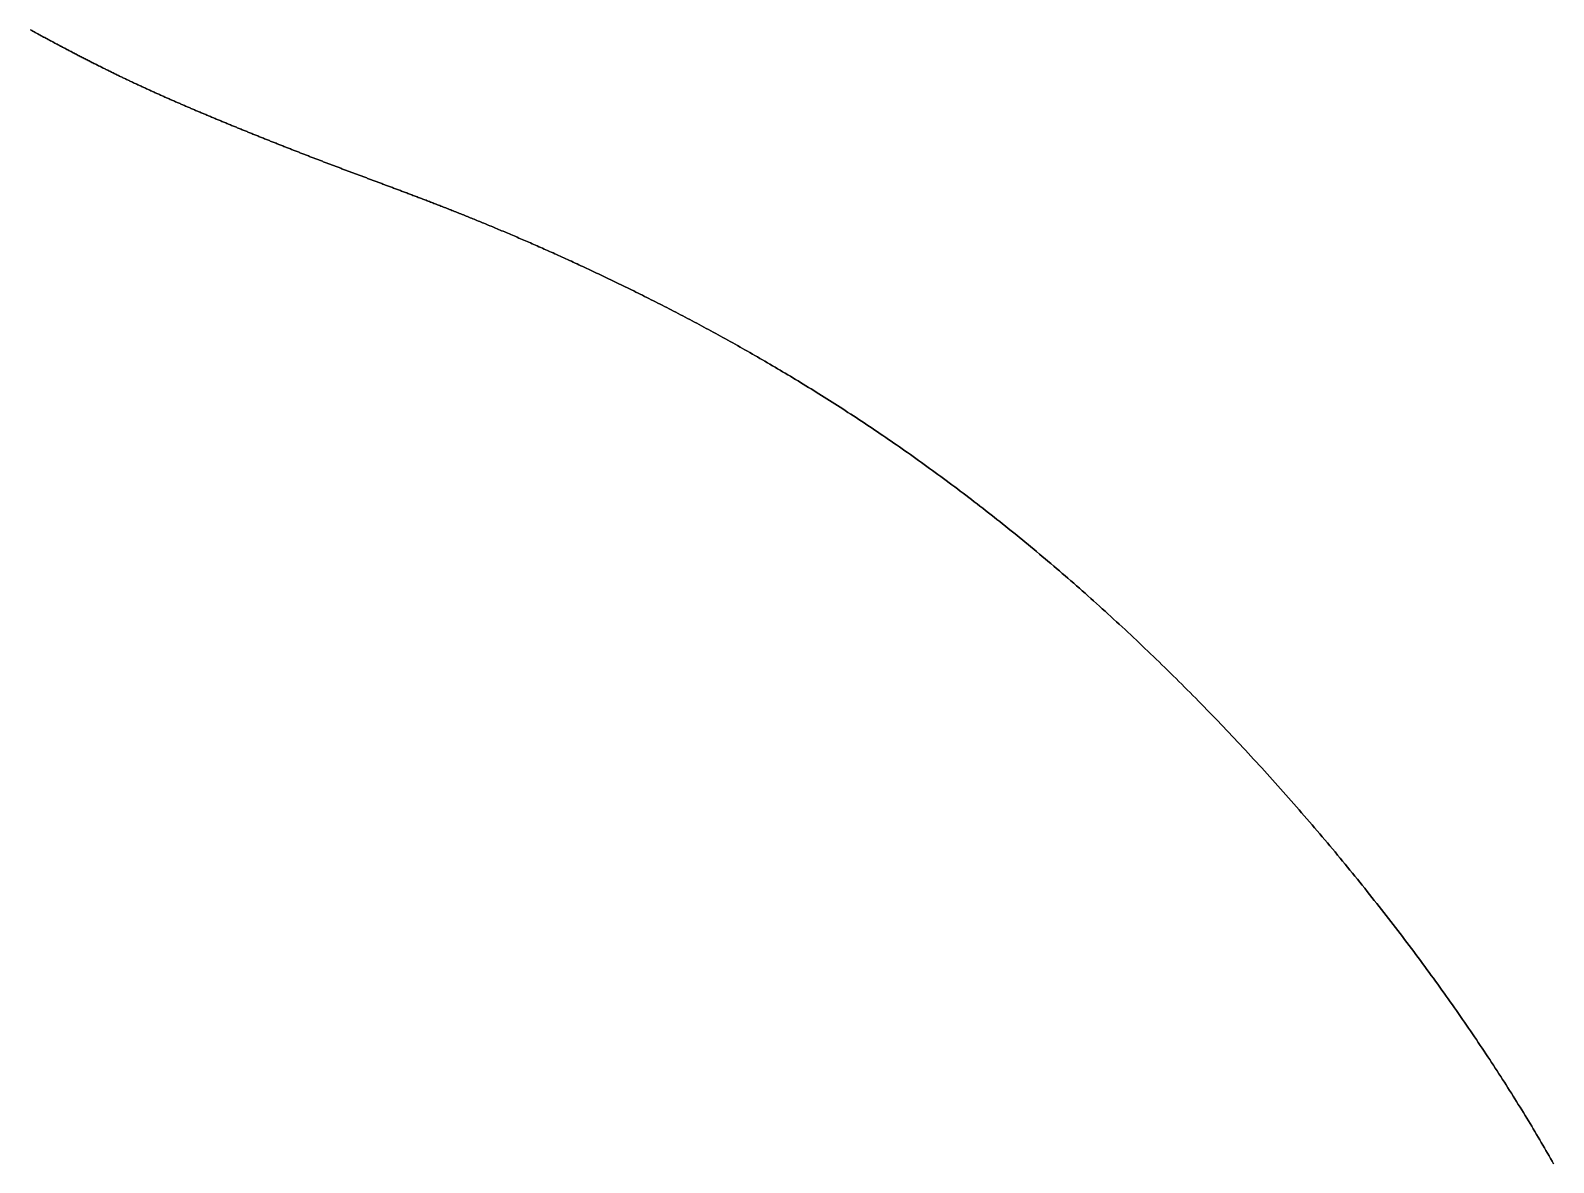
# Model space of a CAD drawing. Header units: inches. Extents: x 130170 to 284068, y 377793 to 804530.
# Drawn here: x 260418.6 to 260489.4, y 748238.5 to 748291.1 of the extents above; entities that cross this region are included whole.
import ezdxf

# ---------------------------------------------------------------- set-up
doc = ezdxf.new("R2010")
doc.units = ezdxf.units.IN
doc.header["$MEASUREMENT"] = 0
doc.layers.add('muni_il', color=7, linetype='Continuous')

msp = doc.modelspace()

# ---------------------------------------------------------------- linework, layer by layer
at = {"layer": 'muni_il'}
for points in [[(260489.357, 748238.466), (260489.287, 748238.589), (260489.217, 748238.712), (260489.146, 748238.835), (260489.075, 748238.959), (260489.004, 748239.082), (260488.932, 748239.206), (260488.859, 748239.33), (260488.787, 748239.455), (260488.713, 748239.579), (260488.64, 748239.704), (260488.566, 748239.829), (260488.491, 748239.955), (260488.416, 748240.08), (260488.341, 748240.206), (260488.265, 748240.332), (260488.188, 748240.459), (260488.112, 748240.585), (260488.034, 748240.712), (260487.957, 748240.839), (260487.879, 748240.966), (260487.8, 748241.094), (260487.721, 748241.222), (260487.641, 748241.35), (260487.561, 748241.478), (260487.481, 748241.607), (260487.4, 748241.736), (260487.319, 748241.865), (260487.237, 748241.994), (260487.154, 748242.123), (260487.072, 748242.253), (260486.988, 748242.383), (260486.905, 748242.513), (260486.821, 748242.644), (260486.736, 748242.775), (260486.651, 748242.906), (260486.565, 748243.037), (260486.479, 748243.168), (260486.393, 748243.3), (260486.306, 748243.432), (260486.218, 748243.564), (260486.13, 748243.696), (260486.042, 748243.829), (260485.953, 748243.962), (260485.864, 748244.095), (260485.774, 748244.228), (260485.683, 748244.362), (260485.593, 748244.496), (260485.501, 748244.63), (260485.41, 748244.764), (260485.317, 748244.898), (260485.225, 748245.033), (260485.132, 748245.167), (260485.038, 748245.302), (260484.944, 748245.438), (260484.849, 748245.573), (260484.754, 748245.709), (260484.659, 748245.844), (260484.563, 748245.98), (260484.467, 748246.117), (260484.37, 748246.253), (260484.272, 748246.389), (260484.175, 748246.526), (260484.076, 748246.663), (260483.978, 748246.8), (260483.879, 748246.937), (260483.779, 748247.075), (260483.679, 748247.212), (260483.578, 748247.35), (260483.477, 748247.488), (260483.376, 748247.626), (260483.274, 748247.764), (260483.172, 748247.903), (260483.069, 748248.041), (260482.966, 748248.18), (260482.862, 748248.318), (260482.758, 748248.457), (260482.653, 748248.596), (260482.548, 748248.735), (260482.443, 748248.875), (260482.337, 748249.014), (260482.231, 748249.153), (260482.124, 748249.293), (260482.017, 748249.433), (260481.91, 748249.572), (260481.802, 748249.712), (260481.693, 748249.852), (260481.584, 748249.992), (260481.475, 748250.132), (260481.366, 748250.272), (260481.256, 748250.412), (260481.145, 748250.553), (260481.034, 748250.693), (260480.923, 748250.833), (260480.811, 748250.974), (260480.699, 748251.114), (260480.587, 748251.255), (260480.474, 748251.395), (260480.361, 748251.536), (260480.247, 748251.676), (260480.134, 748251.817), (260480.019, 748251.957), (260479.905, 748252.098), (260479.789, 748252.239), (260479.674, 748252.379), (260479.558, 748252.52), (260479.442, 748252.66), (260479.326, 748252.801), (260479.209, 748252.941), (260479.092, 748253.082), (260478.974, 748253.222), (260478.856, 748253.362), (260478.738, 748253.503), (260478.619, 748253.643), (260478.5, 748253.783), (260478.381, 748253.923), (260478.262, 748254.064), (260478.142, 748254.204), (260478.022, 748254.343), (260477.901, 748254.483), (260477.78, 748254.623), (260477.659, 748254.763), (260477.538, 748254.902), (260477.416, 748255.042), (260477.294, 748255.181), (260477.172, 748255.32), (260477.049, 748255.459), (260476.926, 748255.598), (260476.803, 748255.737), (260476.68, 748255.876), (260476.556, 748256.014), (260476.432, 748256.153), (260476.308, 748256.291), (260476.184, 748256.429), (260476.059, 748256.567), (260475.934, 748256.705), (260475.809, 748256.842), (260475.683, 748256.979), (260475.558, 748257.117), (260475.432, 748257.254), (260475.305, 748257.39), (260475.179, 748257.527), (260475.053, 748257.663), (260474.926, 748257.8), (260474.799, 748257.936), (260474.672, 748258.071), (260474.544, 748258.207), (260474.416, 748258.342), (260474.289, 748258.477), (260474.161, 748258.612), (260474.032, 748258.746), (260473.904, 748258.881), (260473.776, 748259.015), (260473.647, 748259.149), (260473.518, 748259.282), (260473.389, 748259.415), (260473.26, 748259.548), (260473.13, 748259.681), (260473.001, 748259.813), (260472.871, 748259.945), (260472.741, 748260.077), (260472.611, 748260.209), (260472.481, 748260.34), (260472.351, 748260.471), (260472.22, 748260.602), (260472.09, 748260.732), (260471.959, 748260.862), (260471.828, 748260.992), (260471.697, 748261.121), (260471.567, 748261.25), (260471.435, 748261.379), (260471.304, 748261.507), (260471.173, 748261.635), (260471.042, 748261.763), (260470.91, 748261.89), (260470.779, 748262.017), (260470.647, 748262.144), (260470.515, 748262.27), (260470.383, 748262.396), (260470.252, 748262.521), (260470.12, 748262.647), (260469.988, 748262.771), (260469.856, 748262.896), (260469.723, 748263.02), (260469.591, 748263.144), (260469.459, 748263.267), (260469.327, 748263.39), (260469.194, 748263.512), (260469.062, 748263.635), (260468.93, 748263.756), (260468.797, 748263.878), (260468.665, 748263.999), (260468.532, 748264.119), (260468.4, 748264.239), (260468.267, 748264.359), (260468.135, 748264.478), (260468.002, 748264.597), (260467.87, 748264.716), (260467.737, 748264.834), (260467.604, 748264.952), (260467.472, 748265.069), (260467.339, 748265.186), (260467.207, 748265.302), (260467.074, 748265.418), (260466.942, 748265.534), (260466.809, 748265.649), (260466.676, 748265.764), (260466.544, 748265.878), (260466.411, 748265.992), (260466.279, 748266.106), (260466.147, 748266.219), (260466.014, 748266.331), (260465.882, 748266.443), (260465.75, 748266.555), (260465.617, 748266.666), (260465.485, 748266.777), (260465.353, 748266.888), (260465.221, 748266.998), (260465.089, 748267.107), (260464.957, 748267.216), (260464.825, 748267.325), (260464.693, 748267.433), (260464.561, 748267.541), (260464.429, 748267.648), (260464.297, 748267.755), (260464.166, 748267.861), (260464.034, 748267.967), (260463.902, 748268.073), (260463.771, 748268.178), (260463.64, 748268.283), (260463.508, 748268.387), (260463.377, 748268.49), (260463.246, 748268.594), (260463.115, 748268.696), (260462.984, 748268.799), (260462.853, 748268.901), (260462.722, 748269.002), (260462.592, 748269.103), (260462.461, 748269.204), (260462.331, 748269.304), (260462.2, 748269.404), (260462.07, 748269.503), (260461.94, 748269.602), (260461.81, 748269.7), (260461.68, 748269.798), (260461.55, 748269.895), (260461.42, 748269.992), (260461.291, 748270.089), (260461.161, 748270.185), (260461.032, 748270.281), (260460.903, 748270.376), (260460.774, 748270.471), (260460.645, 748270.565), (260460.516, 748270.659), (260460.387, 748270.752), (260460.259, 748270.845), (260460.13, 748270.938), (260460.002, 748271.03), (260459.874, 748271.122), (260459.746, 748271.213), (260459.618, 748271.304), (260459.49, 748271.394), (260459.362, 748271.484), (260459.235, 748271.574), (260459.107, 748271.663), (260458.98, 748271.751), (260458.853, 748271.84), (260458.726, 748271.927), (260458.6, 748272.015), (260458.473, 748272.102), (260458.347, 748272.188), (260458.22, 748272.274), (260458.094, 748272.36), (260457.969, 748272.445), (260457.843, 748272.53), (260457.717, 748272.614), (260457.592, 748272.698), (260457.467, 748272.782), (260457.342, 748272.865), (260457.217, 748272.948), (260457.092, 748273.03), (260456.968, 748273.112), (260456.843, 748273.193), (260456.719, 748273.274), (260456.595, 748273.355), (260456.471, 748273.435), (260456.348, 748273.515), (260456.224, 748273.594), (260456.101, 748273.674), (260455.978, 748273.752), (260455.855, 748273.83), (260455.733, 748273.908), (260455.61, 748273.986), (260455.488, 748274.062), (260455.366, 748274.139), (260455.244, 748274.215), (260455.122, 748274.291), (260455.001, 748274.367), (260454.88, 748274.442), (260454.759, 748274.516), (260454.638, 748274.591), (260454.518, 748274.664), (260454.397, 748274.738), (260454.277, 748274.811), (260454.157, 748274.884), (260454.038, 748274.956), (260453.918, 748275.028), (260453.799, 748275.099), (260453.68, 748275.171), (260453.561, 748275.241), (260453.443, 748275.312), (260453.325, 748275.382), (260453.207, 748275.452), (260453.089, 748275.521), (260452.972, 748275.59), (260452.854, 748275.658), (260452.737, 748275.726), (260452.62, 748275.794), (260452.504, 748275.862), (260452.388, 748275.929), (260452.272, 748275.996), (260452.156, 748276.062), (260452.04, 748276.128), (260451.925, 748276.194), (260451.81, 748276.259), (260451.696, 748276.324), (260451.581, 748276.388), (260451.467, 748276.452), (260451.353, 748276.516), (260451.24, 748276.58), (260451.126, 748276.643), (260451.013, 748276.706), (260450.9, 748276.768), (260450.788, 748276.83), (260450.676, 748276.892), (260450.564, 748276.953), (260450.452, 748277.014), (260450.341, 748277.075), (260450.23, 748277.135), (260450.119, 748277.195), (260450.009, 748277.255), (260449.899, 748277.314), (260449.789, 748277.373), (260449.679, 748277.432), (260449.57, 748277.49), (260449.461, 748277.548), (260449.353, 748277.606), (260449.245, 748277.663), (260449.137, 748277.72), (260449.029, 748277.777), (260448.922, 748277.833), (260448.815, 748277.889), (260448.708, 748277.945), (260448.602, 748278), (260448.496, 748278.055), (260448.39, 748278.11), (260448.285, 748278.164), (260448.18, 748278.218), (260448.076, 748278.272), (260447.971, 748278.325), (260447.867, 748278.378), (260447.764, 748278.431), (260447.661, 748278.484), (260447.558, 748278.536), (260447.455, 748278.587), (260447.353, 748278.639), (260447.251, 748278.69), (260447.15, 748278.741), (260447.049, 748278.791), (260446.948, 748278.841), (260446.848, 748278.891), (260446.747, 748278.941), (260446.648, 748278.99), (260446.549, 748279.039), (260446.45, 748279.088), (260446.351, 748279.136), (260446.253, 748279.184), (260446.155, 748279.232), (260446.058, 748279.279), (260445.961, 748279.327), (260445.864, 748279.373), (260445.768, 748279.42), (260445.672, 748279.466), (260445.577, 748279.512), (260445.481, 748279.558), (260445.387, 748279.603), (260445.293, 748279.648), (260445.199, 748279.693), (260445.105, 748279.737), (260445.012, 748279.781), (260444.919, 748279.825), (260444.827, 748279.869), (260444.735, 748279.912), (260444.643, 748279.955), (260444.552, 748279.998), (260444.461, 748280.04), (260444.371, 748280.082), (260444.281, 748280.124), (260444.191, 748280.166), (260444.102, 748280.207), (260444.014, 748280.248), (260443.925, 748280.289), (260443.837, 748280.329), (260443.75, 748280.369), (260443.663, 748280.409), (260443.576, 748280.449), (260443.49, 748280.488), (260443.404, 748280.527), (260443.318, 748280.566), (260443.233, 748280.604), (260443.149, 748280.643), (260443.064, 748280.681), (260442.98, 748280.718), (260442.897, 748280.756), (260442.814, 748280.793), (260442.731, 748280.83), (260442.649, 748280.866), (260442.567, 748280.903), (260442.486, 748280.939), (260442.405, 748280.975), (260442.325, 748281.01), (260442.244, 748281.046), (260442.165, 748281.081), (260442.085, 748281.116), (260442.006, 748281.15), (260441.928, 748281.185), (260441.85, 748281.219), (260441.772, 748281.252), (260441.695, 748281.286), (260441.618, 748281.319), (260441.541, 748281.353), (260441.465, 748281.385), (260441.39, 748281.418), (260441.314, 748281.45), (260441.24, 748281.483), (260441.165, 748281.514), (260441.091, 748281.546), (260441.017, 748281.578), (260440.944, 748281.609), (260440.871, 748281.64), (260440.799, 748281.67), (260440.727, 748281.701), (260440.655, 748281.731), (260440.584, 748281.761), (260440.513, 748281.791), (260440.442, 748281.821), (260440.372, 748281.85), (260440.303, 748281.879), (260440.233, 748281.908), (260440.164, 748281.937), (260440.096, 748281.966), (260440.027, 748281.994), (260439.96, 748282.022), (260439.892, 748282.05), (260439.825, 748282.078), (260439.759, 748282.105), (260439.692, 748282.133), (260439.626, 748282.16), (260439.561, 748282.187), (260439.495, 748282.213), (260439.431, 748282.24), (260439.366, 748282.266), (260439.302, 748282.292), (260439.238, 748282.318), (260439.175, 748282.344), (260439.112, 748282.369), (260439.049, 748282.395), (260438.987, 748282.42), (260438.924, 748282.445), (260438.863, 748282.47), (260438.801, 748282.495), (260438.74, 748282.519), (260438.68, 748282.543), (260438.619, 748282.567), (260438.559, 748282.591), (260438.499, 748282.615), (260438.44, 748282.639), (260438.381, 748282.662), (260438.322, 748282.685), (260438.264, 748282.709), (260438.206, 748282.732), (260438.148, 748282.755), (260438.091, 748282.777), (260438.033, 748282.8), (260437.976, 748282.822), (260437.92, 748282.844), (260437.864, 748282.866), (260437.807, 748282.888), (260437.752, 748282.91), (260437.696, 748282.932), (260437.641, 748282.953), (260437.586, 748282.974), (260437.532, 748282.996), (260437.477, 748283.017), (260437.423, 748283.038), (260437.369, 748283.059), (260437.316, 748283.079), (260437.263, 748283.1), (260437.21, 748283.12), (260437.157, 748283.141), (260437.104, 748283.161), (260437.052, 748283.181), (260437, 748283.201), (260436.948, 748283.221), (260436.897, 748283.241), (260436.845, 748283.26), (260436.794, 748283.28), (260436.743, 748283.299), (260436.693, 748283.318), (260436.642, 748283.338), (260436.592, 748283.357), (260436.542, 748283.376), (260436.493, 748283.395), (260436.443, 748283.413), (260436.394, 748283.432), (260436.345, 748283.451), (260436.296, 748283.469), (260436.247, 748283.488), (260436.198, 748283.506), (260436.15, 748283.524), (260436.102, 748283.543), (260436.054, 748283.561), (260436.006, 748283.579), (260435.958, 748283.597), (260435.911, 748283.615), (260435.863, 748283.632), (260435.816, 748283.65), (260435.769, 748283.668), (260435.722, 748283.685), (260435.676, 748283.703), (260435.629, 748283.72), (260435.583, 748283.738), (260435.537, 748283.755), (260435.49, 748283.772), (260435.445, 748283.789), (260435.399, 748283.806), (260435.353, 748283.824), (260435.307, 748283.841), (260435.262, 748283.857), (260435.217, 748283.875), (260435.172, 748283.891), (260435.126, 748283.908), (260435.082, 748283.925), (260435.037, 748283.942), (260434.992, 748283.958), (260434.947, 748283.975), (260434.903, 748283.992), (260434.858, 748284.008), (260434.814, 748284.025), (260434.77, 748284.041), (260434.726, 748284.058), (260434.682, 748284.074), (260434.638, 748284.091), (260434.594, 748284.107), (260434.55, 748284.123), (260434.506, 748284.14), (260434.462, 748284.156), (260434.419, 748284.172), (260434.375, 748284.188), (260434.332, 748284.205), (260434.288, 748284.221), (260434.245, 748284.237), (260434.202, 748284.253), (260434.158, 748284.269), (260434.115, 748284.285), (260434.072, 748284.301), (260434.029, 748284.317), (260433.986, 748284.333), (260433.943, 748284.35), (260433.9, 748284.366), (260433.857, 748284.382), (260433.814, 748284.398), (260433.771, 748284.414), (260433.728, 748284.43), (260433.686, 748284.446), (260433.643, 748284.462), (260433.6, 748284.478), (260433.557, 748284.494), (260433.515, 748284.51), (260433.472, 748284.526), (260433.429, 748284.542), (260433.386, 748284.558), (260433.344, 748284.574), (260433.301, 748284.59), (260433.258, 748284.606), (260433.216, 748284.622), (260433.173, 748284.638), (260433.13, 748284.654), (260433.088, 748284.67), (260433.045, 748284.686), (260433.003, 748284.703), (260432.96, 748284.719), (260432.917, 748284.735), (260432.875, 748284.751), (260432.832, 748284.767), (260432.789, 748284.783), (260432.746, 748284.799), (260432.704, 748284.816), (260432.661, 748284.832), (260432.618, 748284.848), (260432.575, 748284.864), (260432.533, 748284.88), (260432.49, 748284.897), (260432.447, 748284.913), (260432.404, 748284.929), (260432.361, 748284.946), (260432.318, 748284.962), (260432.275, 748284.978), (260432.232, 748284.995), (260432.189, 748285.011), (260432.146, 748285.028), (260432.103, 748285.044), (260432.06, 748285.061), (260432.017, 748285.077), (260431.974, 748285.093), (260431.931, 748285.11), (260431.888, 748285.127), (260431.844, 748285.143), (260431.801, 748285.16), (260431.758, 748285.177), (260431.714, 748285.193), (260431.671, 748285.21), (260431.628, 748285.227), (260431.584, 748285.243), (260431.541, 748285.26), (260431.497, 748285.277), (260431.453, 748285.294), (260431.41, 748285.311), (260431.366, 748285.328), (260431.322, 748285.345), (260431.279, 748285.362), (260431.235, 748285.379), (260431.191, 748285.396), (260431.147, 748285.413), (260431.103, 748285.43), (260431.06, 748285.447), (260431.015, 748285.464), (260430.972, 748285.481), (260430.927, 748285.498), (260430.883, 748285.516), (260430.839, 748285.533), (260430.795, 748285.55), (260430.751, 748285.567), (260430.707, 748285.585), (260430.662, 748285.602), (260430.618, 748285.619), (260430.574, 748285.637), (260430.529, 748285.654), (260430.485, 748285.672), (260430.441, 748285.689), (260430.396, 748285.707), (260430.351, 748285.724), (260430.307, 748285.742), (260430.262, 748285.759), (260430.218, 748285.777), (260430.173, 748285.795), (260430.128, 748285.812), (260430.084, 748285.83), (260430.039, 748285.848), (260429.994, 748285.865), (260429.949, 748285.883), (260429.905, 748285.901), (260429.86, 748285.919), (260429.815, 748285.937), (260429.77, 748285.955), (260429.725, 748285.972), (260429.68, 748285.99), (260429.635, 748286.008), (260429.59, 748286.026), (260429.545, 748286.044), (260429.5, 748286.062), (260429.455, 748286.08), (260429.41, 748286.098), (260429.365, 748286.116), (260429.32, 748286.134), (260429.275, 748286.152), (260429.23, 748286.17), (260429.185, 748286.188), (260429.14, 748286.206), (260429.095, 748286.225), (260429.05, 748286.243), (260429.005, 748286.261), (260428.96, 748286.279), (260428.915, 748286.297), (260428.87, 748286.316), (260428.825, 748286.334), (260428.779, 748286.352), (260428.734, 748286.37), (260428.689, 748286.389), (260428.644, 748286.407), (260428.599, 748286.425), (260428.554, 748286.443), (260428.509, 748286.462), (260428.464, 748286.48), (260428.419, 748286.498), (260428.374, 748286.517), (260428.329, 748286.535), (260428.284, 748286.553), (260428.239, 748286.572), (260428.194, 748286.59), (260428.149, 748286.608), (260428.105, 748286.627), (260428.06, 748286.645), (260428.015, 748286.663), (260427.97, 748286.682), (260427.925, 748286.7), (260427.881, 748286.719), (260427.836, 748286.737), (260427.791, 748286.755), (260427.747, 748286.774), (260427.702, 748286.792), (260427.657, 748286.811), (260427.613, 748286.829), (260427.568, 748286.847), (260427.524, 748286.866), (260427.479, 748286.884), (260427.435, 748286.902), (260427.391, 748286.921), (260427.347, 748286.939), (260427.302, 748286.958), (260427.258, 748286.976), (260427.214, 748286.994), (260427.17, 748287.013), (260427.126, 748287.031), (260427.082, 748287.05), (260427.038, 748287.068), (260426.994, 748287.086), (260426.95, 748287.105), (260426.906, 748287.123), (260426.863, 748287.141), (260426.819, 748287.16), (260426.775, 748287.178), (260426.732, 748287.196), (260426.688, 748287.215), (260426.645, 748287.233), (260426.601, 748287.251), (260426.558, 748287.27), (260426.515, 748287.288), (260426.472, 748287.306), (260426.428, 748287.324), (260426.385, 748287.343), (260426.342, 748287.361), (260426.299, 748287.379), (260426.256, 748287.398), (260426.213, 748287.416), (260426.171, 748287.434), (260426.128, 748287.452), (260426.085, 748287.471), (260426.043, 748287.489), (260426, 748287.507), (260425.958, 748287.525), (260425.915, 748287.543), (260425.873, 748287.562), (260425.83, 748287.58), (260425.788, 748287.598), (260425.746, 748287.616), (260425.704, 748287.634), (260425.662, 748287.653), (260425.62, 748287.671), (260425.578, 748287.689), (260425.536, 748287.707), (260425.494, 748287.725), (260425.452, 748287.743), (260425.411, 748287.762), (260425.369, 748287.78), (260425.328, 748287.798), (260425.286, 748287.816), (260425.245, 748287.834), (260425.203, 748287.852), (260425.162, 748287.871), (260425.12, 748287.889), (260425.079, 748287.907), (260425.038, 748287.925), (260424.997, 748287.943), (260424.956, 748287.962), (260424.915, 748287.98), (260424.874, 748287.998), (260424.833, 748288.016), (260424.792, 748288.034), (260424.751, 748288.053), (260424.71, 748288.071), (260424.669, 748288.089), (260424.628, 748288.107), (260424.588, 748288.125), (260424.547, 748288.144), (260424.506, 748288.162), (260424.466, 748288.18), (260424.425, 748288.198), (260424.384, 748288.217), (260424.344, 748288.235), (260424.304, 748288.253), (260424.263, 748288.272), (260424.223, 748288.29), (260424.182, 748288.309), (260424.142, 748288.327), (260424.101, 748288.345), (260424.061, 748288.364), (260424.021, 748288.382), (260423.98, 748288.401), (260423.94, 748288.419), (260423.9, 748288.438), (260423.859, 748288.456), (260423.819, 748288.475), (260423.779, 748288.494), (260423.738, 748288.512), (260423.698, 748288.531), (260423.658, 748288.55), (260423.617, 748288.568), (260423.577, 748288.587), (260423.537, 748288.606), (260423.496, 748288.625), (260423.456, 748288.644), (260423.415, 748288.663), (260423.375, 748288.682), (260423.335, 748288.701), (260423.294, 748288.72), (260423.253, 748288.739), (260423.213, 748288.758), (260423.172, 748288.778), (260423.132, 748288.797), (260423.091, 748288.816), (260423.05, 748288.836), (260423.01, 748288.855), (260422.969, 748288.875), (260422.928, 748288.894), (260422.887, 748288.914), (260422.846, 748288.934), (260422.805, 748288.953), (260422.764, 748288.973), (260422.723, 748288.993), (260422.682, 748289.013), (260422.64, 748289.033), (260422.599, 748289.053), (260422.558, 748289.073), (260422.516, 748289.093), (260422.475, 748289.114), (260422.433, 748289.134), (260422.391, 748289.155), (260422.349, 748289.175), (260422.307, 748289.196), (260422.265, 748289.217), (260422.223, 748289.237), (260422.181, 748289.258), (260422.139, 748289.279), (260422.096, 748289.3), (260422.054, 748289.321), (260422.011, 748289.343), (260421.968, 748289.364), (260421.925, 748289.385), (260421.882, 748289.407), (260421.839, 748289.428), (260421.796, 748289.45), (260421.752, 748289.472), (260421.709, 748289.494), (260421.665, 748289.516), (260421.621, 748289.538), (260421.577, 748289.56), (260421.533, 748289.583), (260421.489, 748289.605), (260421.444, 748289.628), (260421.4, 748289.65), (260421.355, 748289.673), (260421.31, 748289.696), (260421.265, 748289.719), (260421.22, 748289.742), (260421.174, 748289.765), (260421.129, 748289.789), (260421.083, 748289.812), (260421.037, 748289.836), (260420.991, 748289.86), (260420.945, 748289.884), (260420.898, 748289.908), (260420.851, 748289.932), (260420.804, 748289.956), (260420.757, 748289.981), (260420.71, 748290.005), (260420.663, 748290.03), (260420.615, 748290.055), (260420.567, 748290.08), (260420.519, 748290.105), (260420.471, 748290.13), (260420.422, 748290.156), (260420.374, 748290.181), (260420.325, 748290.207), (260420.275, 748290.233), (260420.226, 748290.259), (260420.177, 748290.285), (260420.127, 748290.311), (260420.077, 748290.338), (260420.026, 748290.364), (260419.976, 748290.391), (260419.925, 748290.418), (260419.874, 748290.445), (260419.823, 748290.473), (260419.771, 748290.5), (260419.72, 748290.527), (260419.668, 748290.555), (260419.616, 748290.583), (260419.563, 748290.611), (260419.511, 748290.639), (260419.458, 748290.668), (260419.404, 748290.696), (260419.351, 748290.725), (260419.297, 748290.754), (260419.243, 748290.783), (260419.189, 748290.812), (260419.135, 748290.842), (260419.08, 748290.871), (260419.025, 748290.901), (260418.97, 748290.931), (260418.914, 748290.961), (260418.859, 748290.991), (260418.803, 748291.021), (260418.746, 748291.052), (260418.69, 748291.083), (260418.633, 748291.114)], [(260418.633, 748291.114), (260418.69, 748291.083), (260418.746, 748291.052), (260418.803, 748291.021), (260418.859, 748290.991), (260418.914, 748290.961), (260418.97, 748290.931), (260419.025, 748290.901), (260419.08, 748290.871), (260419.135, 748290.842), (260419.189, 748290.812), (260419.243, 748290.783), (260419.297, 748290.754), (260419.351, 748290.725), (260419.404, 748290.696), (260419.458, 748290.668), (260419.511, 748290.639), (260419.563, 748290.611), (260419.616, 748290.583), (260419.668, 748290.555), (260419.72, 748290.527), (260419.771, 748290.5), (260419.823, 748290.473), (260419.874, 748290.445), (260419.925, 748290.418), (260419.976, 748290.391), (260420.026, 748290.364), (260420.077, 748290.338), (260420.127, 748290.311), (260420.177, 748290.285), (260420.226, 748290.259), (260420.275, 748290.233), (260420.325, 748290.207), (260420.374, 748290.181), (260420.422, 748290.156), (260420.471, 748290.13), (260420.519, 748290.105), (260420.567, 748290.08), (260420.615, 748290.055), (260420.663, 748290.03), (260420.71, 748290.005), (260420.757, 748289.981), (260420.804, 748289.956), (260420.851, 748289.932), (260420.898, 748289.908), (260420.945, 748289.884), (260420.991, 748289.86), (260421.037, 748289.836), (260421.083, 748289.812), (260421.129, 748289.789), (260421.174, 748289.765), (260421.22, 748289.742), (260421.265, 748289.719), (260421.31, 748289.696), (260421.355, 748289.673), (260421.4, 748289.65), (260421.444, 748289.628), (260421.489, 748289.605), (260421.533, 748289.583), (260421.577, 748289.56), (260421.621, 748289.538), (260421.665, 748289.516), (260421.709, 748289.494), (260421.752, 748289.472), (260421.796, 748289.45), (260421.839, 748289.428), (260421.882, 748289.407), (260421.925, 748289.385), (260421.968, 748289.364), (260422.011, 748289.343), (260422.054, 748289.321), (260422.096, 748289.3), (260422.139, 748289.279), (260422.181, 748289.258), (260422.223, 748289.237), (260422.265, 748289.217), (260422.307, 748289.196), (260422.349, 748289.175), (260422.391, 748289.155), (260422.433, 748289.134), (260422.475, 748289.114), (260422.516, 748289.093), (260422.558, 748289.073), (260422.599, 748289.053), (260422.64, 748289.033), (260422.682, 748289.013), (260422.723, 748288.993), (260422.764, 748288.973), (260422.805, 748288.953), (260422.846, 748288.934), (260422.887, 748288.914), (260422.928, 748288.894), (260422.969, 748288.875), (260423.01, 748288.855), (260423.05, 748288.836), (260423.091, 748288.816), (260423.132, 748288.797), (260423.172, 748288.778), (260423.213, 748288.758), (260423.253, 748288.739), (260423.294, 748288.72), (260423.335, 748288.701), (260423.375, 748288.682), (260423.415, 748288.663), (260423.456, 748288.644), (260423.496, 748288.625), (260423.537, 748288.606), (260423.577, 748288.587), (260423.617, 748288.568), (260423.658, 748288.55), (260423.698, 748288.531), (260423.738, 748288.512), (260423.779, 748288.494), (260423.819, 748288.475), (260423.859, 748288.456), (260423.9, 748288.438), (260423.94, 748288.419), (260423.98, 748288.401), (260424.021, 748288.382), (260424.061, 748288.364), (260424.101, 748288.345), (260424.142, 748288.327), (260424.182, 748288.309), (260424.223, 748288.29), (260424.263, 748288.272), (260424.304, 748288.253), (260424.344, 748288.235), (260424.384, 748288.217), (260424.425, 748288.198), (260424.466, 748288.18), (260424.506, 748288.162), (260424.547, 748288.144), (260424.588, 748288.125), (260424.628, 748288.107), (260424.669, 748288.089), (260424.71, 748288.071), (260424.751, 748288.053), (260424.792, 748288.034), (260424.833, 748288.016), (260424.874, 748287.998), (260424.915, 748287.98), (260424.956, 748287.962), (260424.997, 748287.943), (260425.038, 748287.925), (260425.079, 748287.907), (260425.12, 748287.889), (260425.162, 748287.871), (260425.203, 748287.852), (260425.245, 748287.834), (260425.286, 748287.816), (260425.328, 748287.798), (260425.369, 748287.78), (260425.411, 748287.762), (260425.452, 748287.743), (260425.494, 748287.725), (260425.536, 748287.707), (260425.578, 748287.689), (260425.62, 748287.671), (260425.662, 748287.653), (260425.704, 748287.634), (260425.746, 748287.616), (260425.788, 748287.598), (260425.83, 748287.58), (260425.873, 748287.562), (260425.915, 748287.543), (260425.958, 748287.525), (260426, 748287.507), (260426.043, 748287.489), (260426.085, 748287.471), (260426.128, 748287.452), (260426.171, 748287.434), (260426.213, 748287.416), (260426.256, 748287.398), (260426.299, 748287.379), (260426.342, 748287.361), (260426.385, 748287.343), (260426.428, 748287.324), (260426.472, 748287.306), (260426.515, 748287.288), (260426.558, 748287.27), (260426.601, 748287.251), (260426.645, 748287.233), (260426.688, 748287.215), (260426.732, 748287.196), (260426.775, 748287.178), (260426.819, 748287.16), (260426.863, 748287.141), (260426.906, 748287.123), (260426.95, 748287.105), (260426.994, 748287.086), (260427.038, 748287.068), (260427.082, 748287.05), (260427.126, 748287.031), (260427.17, 748287.013), (260427.214, 748286.994), (260427.258, 748286.976), (260427.302, 748286.958), (260427.347, 748286.939), (260427.391, 748286.921), (260427.435, 748286.902), (260427.479, 748286.884), (260427.524, 748286.866), (260427.568, 748286.847), (260427.613, 748286.829), (260427.657, 748286.811), (260427.702, 748286.792), (260427.747, 748286.774), (260427.791, 748286.755), (260427.836, 748286.737), (260427.881, 748286.719), (260427.925, 748286.7), (260427.97, 748286.682), (260428.015, 748286.663), (260428.06, 748286.645), (260428.105, 748286.627), (260428.149, 748286.608), (260428.194, 748286.59), (260428.239, 748286.572), (260428.284, 748286.553), (260428.329, 748286.535), (260428.374, 748286.517), (260428.419, 748286.498), (260428.464, 748286.48), (260428.509, 748286.462), (260428.554, 748286.443), (260428.599, 748286.425), (260428.644, 748286.407), (260428.689, 748286.389), (260428.734, 748286.37), (260428.779, 748286.352), (260428.825, 748286.334), (260428.87, 748286.316), (260428.915, 748286.297), (260428.96, 748286.279), (260429.005, 748286.261), (260429.05, 748286.243), (260429.095, 748286.225), (260429.14, 748286.206), (260429.185, 748286.188), (260429.23, 748286.17), (260429.275, 748286.152), (260429.32, 748286.134), (260429.365, 748286.116), (260429.41, 748286.098), (260429.455, 748286.08), (260429.5, 748286.062), (260429.545, 748286.044), (260429.59, 748286.026), (260429.635, 748286.008), (260429.68, 748285.99), (260429.725, 748285.972), (260429.77, 748285.955), (260429.815, 748285.937), (260429.86, 748285.919), (260429.905, 748285.901), (260429.949, 748285.883), (260429.994, 748285.865), (260430.039, 748285.848), (260430.084, 748285.83), (260430.128, 748285.812), (260430.173, 748285.795), (260430.218, 748285.777), (260430.262, 748285.759), (260430.307, 748285.742), (260430.351, 748285.724), (260430.396, 748285.707), (260430.441, 748285.689), (260430.485, 748285.672), (260430.529, 748285.654), (260430.574, 748285.637), (260430.618, 748285.619), (260430.662, 748285.602), (260430.707, 748285.585), (260430.751, 748285.567), (260430.795, 748285.55), (260430.839, 748285.533), (260430.883, 748285.516), (260430.927, 748285.498), (260430.972, 748285.481), (260431.015, 748285.464), (260431.06, 748285.447), (260431.103, 748285.43), (260431.147, 748285.413), (260431.191, 748285.396), (260431.235, 748285.379), (260431.279, 748285.362), (260431.322, 748285.345), (260431.366, 748285.328), (260431.41, 748285.311), (260431.453, 748285.294), (260431.497, 748285.277), (260431.541, 748285.26), (260431.584, 748285.243), (260431.628, 748285.227), (260431.671, 748285.21), (260431.714, 748285.193), (260431.758, 748285.177), (260431.801, 748285.16), (260431.844, 748285.143), (260431.888, 748285.127), (260431.931, 748285.11), (260431.974, 748285.093), (260432.017, 748285.077), (260432.06, 748285.061), (260432.103, 748285.044), (260432.146, 748285.028), (260432.189, 748285.011), (260432.232, 748284.995), (260432.275, 748284.978), (260432.318, 748284.962), (260432.361, 748284.946), (260432.404, 748284.929), (260432.447, 748284.913), (260432.49, 748284.897), (260432.533, 748284.88), (260432.575, 748284.864), (260432.618, 748284.848), (260432.661, 748284.832), (260432.704, 748284.816), (260432.746, 748284.799), (260432.789, 748284.783), (260432.832, 748284.767), (260432.875, 748284.751), (260432.917, 748284.735), (260432.96, 748284.719), (260433.003, 748284.703), (260433.045, 748284.686), (260433.088, 748284.67), (260433.13, 748284.654), (260433.173, 748284.638), (260433.216, 748284.622), (260433.258, 748284.606), (260433.301, 748284.59), (260433.344, 748284.574), (260433.386, 748284.558), (260433.429, 748284.542), (260433.472, 748284.526), (260433.515, 748284.51), (260433.557, 748284.494), (260433.6, 748284.478), (260433.643, 748284.462), (260433.686, 748284.446), (260433.728, 748284.43), (260433.771, 748284.414), (260433.814, 748284.398), (260433.857, 748284.382), (260433.9, 748284.366), (260433.943, 748284.35), (260433.986, 748284.333), (260434.029, 748284.317), (260434.072, 748284.301), (260434.115, 748284.285), (260434.158, 748284.269), (260434.202, 748284.253), (260434.245, 748284.237), (260434.288, 748284.221), (260434.332, 748284.205), (260434.375, 748284.188), (260434.419, 748284.172), (260434.462, 748284.156), (260434.506, 748284.14), (260434.55, 748284.123), (260434.594, 748284.107), (260434.638, 748284.091), (260434.682, 748284.074), (260434.726, 748284.058), (260434.77, 748284.041), (260434.814, 748284.025), (260434.858, 748284.008), (260434.903, 748283.992), (260434.947, 748283.975), (260434.992, 748283.958), (260435.037, 748283.942), (260435.082, 748283.925), (260435.126, 748283.908), (260435.172, 748283.891), (260435.217, 748283.875), (260435.262, 748283.857), (260435.307, 748283.841), (260435.353, 748283.824), (260435.399, 748283.806), (260435.445, 748283.789), (260435.49, 748283.772), (260435.537, 748283.755), (260435.583, 748283.738), (260435.629, 748283.72), (260435.676, 748283.703), (260435.722, 748283.685), (260435.769, 748283.668), (260435.816, 748283.65), (260435.863, 748283.632), (260435.911, 748283.615), (260435.958, 748283.597), (260436.006, 748283.579), (260436.054, 748283.561), (260436.102, 748283.543), (260436.15, 748283.524), (260436.198, 748283.506), (260436.247, 748283.488), (260436.296, 748283.469), (260436.345, 748283.451), (260436.394, 748283.432), (260436.443, 748283.413), (260436.493, 748283.395), (260436.542, 748283.376), (260436.592, 748283.357), (260436.642, 748283.338), (260436.693, 748283.318), (260436.743, 748283.299), (260436.794, 748283.28), (260436.845, 748283.26), (260436.897, 748283.241), (260436.948, 748283.221), (260437, 748283.201), (260437.052, 748283.181), (260437.104, 748283.161), (260437.157, 748283.141), (260437.21, 748283.12), (260437.263, 748283.1), (260437.316, 748283.079), (260437.369, 748283.059), (260437.423, 748283.038), (260437.477, 748283.017), (260437.532, 748282.996), (260437.586, 748282.974), (260437.641, 748282.953), (260437.696, 748282.932), (260437.752, 748282.91), (260437.807, 748282.888), (260437.864, 748282.866), (260437.92, 748282.844), (260437.976, 748282.822), (260438.033, 748282.8), (260438.091, 748282.777), (260438.148, 748282.755), (260438.206, 748282.732), (260438.264, 748282.709), (260438.322, 748282.685), (260438.381, 748282.662), (260438.44, 748282.639), (260438.499, 748282.615), (260438.559, 748282.591), (260438.619, 748282.567), (260438.68, 748282.543), (260438.74, 748282.519), (260438.801, 748282.495), (260438.863, 748282.47), (260438.924, 748282.445), (260438.987, 748282.42), (260439.049, 748282.395), (260439.112, 748282.369), (260439.175, 748282.344), (260439.238, 748282.318), (260439.302, 748282.292), (260439.366, 748282.266), (260439.431, 748282.24), (260439.495, 748282.213), (260439.561, 748282.187), (260439.626, 748282.16), (260439.692, 748282.133), (260439.759, 748282.105), (260439.825, 748282.078), (260439.892, 748282.05), (260439.96, 748282.022), (260440.027, 748281.994), (260440.096, 748281.966), (260440.164, 748281.937), (260440.233, 748281.908), (260440.303, 748281.879), (260440.372, 748281.85), (260440.442, 748281.821), (260440.513, 748281.791), (260440.584, 748281.761), (260440.655, 748281.731), (260440.727, 748281.701), (260440.799, 748281.67), (260440.871, 748281.64), (260440.944, 748281.609), (260441.017, 748281.578), (260441.091, 748281.546), (260441.165, 748281.514), (260441.24, 748281.483), (260441.314, 748281.45), (260441.39, 748281.418), (260441.465, 748281.385), (260441.541, 748281.353), (260441.618, 748281.319), (260441.695, 748281.286), (260441.772, 748281.252), (260441.85, 748281.219), (260441.928, 748281.185), (260442.006, 748281.15), (260442.085, 748281.116), (260442.165, 748281.081), (260442.244, 748281.046), (260442.325, 748281.01), (260442.405, 748280.975), (260442.486, 748280.939), (260442.567, 748280.903), (260442.649, 748280.866), (260442.731, 748280.83), (260442.814, 748280.793), (260442.897, 748280.756), (260442.98, 748280.718), (260443.064, 748280.681), (260443.149, 748280.643), (260443.233, 748280.604), (260443.318, 748280.566), (260443.404, 748280.527), (260443.49, 748280.488), (260443.576, 748280.449), (260443.663, 748280.409), (260443.75, 748280.369), (260443.837, 748280.329), (260443.925, 748280.289), (260444.014, 748280.248), (260444.102, 748280.207), (260444.191, 748280.166), (260444.281, 748280.124), (260444.371, 748280.082), (260444.461, 748280.04), (260444.552, 748279.998), (260444.643, 748279.955), (260444.735, 748279.912), (260444.827, 748279.869), (260444.919, 748279.825), (260445.012, 748279.781), (260445.105, 748279.737), (260445.199, 748279.693), (260445.293, 748279.648), (260445.387, 748279.603), (260445.481, 748279.558), (260445.577, 748279.512), (260445.672, 748279.466), (260445.768, 748279.42), (260445.864, 748279.373), (260445.961, 748279.327), (260446.058, 748279.279), (260446.155, 748279.232), (260446.253, 748279.184), (260446.351, 748279.136), (260446.45, 748279.088), (260446.549, 748279.039), (260446.648, 748278.99), (260446.747, 748278.941), (260446.848, 748278.891), (260446.948, 748278.841), (260447.049, 748278.791), (260447.15, 748278.741), (260447.251, 748278.69), (260447.353, 748278.639), (260447.455, 748278.587), (260447.558, 748278.536), (260447.661, 748278.484), (260447.764, 748278.431), (260447.867, 748278.378), (260447.971, 748278.325), (260448.076, 748278.272), (260448.18, 748278.218), (260448.285, 748278.164), (260448.39, 748278.11), (260448.496, 748278.055), (260448.602, 748278), (260448.708, 748277.945), (260448.815, 748277.889), (260448.922, 748277.833), (260449.029, 748277.777), (260449.137, 748277.72), (260449.245, 748277.663), (260449.353, 748277.606), (260449.461, 748277.548), (260449.57, 748277.49), (260449.679, 748277.432), (260449.789, 748277.373), (260449.899, 748277.314), (260450.009, 748277.255), (260450.119, 748277.195), (260450.23, 748277.135), (260450.341, 748277.075), (260450.452, 748277.014), (260450.564, 748276.953), (260450.676, 748276.892), (260450.788, 748276.83), (260450.9, 748276.768), (260451.013, 748276.706), (260451.126, 748276.643), (260451.24, 748276.58), (260451.353, 748276.516), (260451.467, 748276.452), (260451.581, 748276.388), (260451.696, 748276.324), (260451.81, 748276.259), (260451.925, 748276.194), (260452.04, 748276.128), (260452.156, 748276.062), (260452.272, 748275.996), (260452.388, 748275.929), (260452.504, 748275.862), (260452.62, 748275.794), (260452.737, 748275.726), (260452.854, 748275.658), (260452.972, 748275.59), (260453.089, 748275.521), (260453.207, 748275.452), (260453.325, 748275.382), (260453.443, 748275.312), (260453.561, 748275.241), (260453.68, 748275.171), (260453.799, 748275.099), (260453.918, 748275.028), (260454.038, 748274.956), (260454.157, 748274.884), (260454.277, 748274.811), (260454.397, 748274.738), (260454.518, 748274.664), (260454.638, 748274.591), (260454.759, 748274.516), (260454.88, 748274.442), (260455.001, 748274.367), (260455.122, 748274.291), (260455.244, 748274.215), (260455.366, 748274.139), (260455.488, 748274.062), (260455.61, 748273.986), (260455.733, 748273.908), (260455.855, 748273.83), (260455.978, 748273.752), (260456.101, 748273.674), (260456.224, 748273.594), (260456.348, 748273.515), (260456.471, 748273.435), (260456.595, 748273.355), (260456.719, 748273.274), (260456.843, 748273.193), (260456.968, 748273.112), (260457.092, 748273.03), (260457.217, 748272.948), (260457.342, 748272.865), (260457.467, 748272.782), (260457.592, 748272.698), (260457.717, 748272.614), (260457.843, 748272.53), (260457.969, 748272.445), (260458.094, 748272.36), (260458.22, 748272.274), (260458.347, 748272.188), (260458.473, 748272.102), (260458.6, 748272.015), (260458.726, 748271.927), (260458.853, 748271.84), (260458.98, 748271.751), (260459.107, 748271.663), (260459.235, 748271.574), (260459.362, 748271.484), (260459.49, 748271.394), (260459.618, 748271.304), (260459.746, 748271.213), (260459.874, 748271.122), (260460.002, 748271.03), (260460.13, 748270.938), (260460.259, 748270.845), (260460.387, 748270.752), (260460.516, 748270.659), (260460.645, 748270.565), (260460.774, 748270.471), (260460.903, 748270.376), (260461.032, 748270.281), (260461.161, 748270.185), (260461.291, 748270.089), (260461.42, 748269.992), (260461.55, 748269.895), (260461.68, 748269.798), (260461.81, 748269.7), (260461.94, 748269.602), (260462.07, 748269.503), (260462.2, 748269.404), (260462.331, 748269.304), (260462.461, 748269.204), (260462.592, 748269.103), (260462.722, 748269.002), (260462.853, 748268.901), (260462.984, 748268.799), (260463.115, 748268.696), (260463.246, 748268.594), (260463.377, 748268.49), (260463.508, 748268.387), (260463.64, 748268.283), (260463.771, 748268.178), (260463.902, 748268.073), (260464.034, 748267.967), (260464.166, 748267.861), (260464.297, 748267.755), (260464.429, 748267.648), (260464.561, 748267.541), (260464.693, 748267.433), (260464.825, 748267.325), (260464.957, 748267.216), (260465.089, 748267.107), (260465.221, 748266.998), (260465.353, 748266.888), (260465.485, 748266.777), (260465.617, 748266.666), (260465.75, 748266.555), (260465.882, 748266.443), (260466.014, 748266.331), (260466.147, 748266.219), (260466.279, 748266.106), (260466.411, 748265.992), (260466.544, 748265.878), (260466.676, 748265.764), (260466.809, 748265.649), (260466.942, 748265.534), (260467.074, 748265.418), (260467.207, 748265.302), (260467.339, 748265.186), (260467.472, 748265.069), (260467.604, 748264.952), (260467.737, 748264.834), (260467.87, 748264.716), (260468.002, 748264.597), (260468.135, 748264.478), (260468.267, 748264.359), (260468.4, 748264.239), (260468.532, 748264.119), (260468.665, 748263.999), (260468.797, 748263.878), (260468.93, 748263.756), (260469.062, 748263.635), (260469.194, 748263.512), (260469.327, 748263.39), (260469.459, 748263.267), (260469.591, 748263.144), (260469.723, 748263.02), (260469.856, 748262.896), (260469.988, 748262.771), (260470.12, 748262.647), (260470.252, 748262.521), (260470.383, 748262.396), (260470.515, 748262.27), (260470.647, 748262.144), (260470.779, 748262.017), (260470.91, 748261.89), (260471.042, 748261.763), (260471.173, 748261.635), (260471.304, 748261.507), (260471.435, 748261.379), (260471.567, 748261.25), (260471.697, 748261.121), (260471.828, 748260.992), (260471.959, 748260.862), (260472.09, 748260.732), (260472.22, 748260.602), (260472.351, 748260.471), (260472.481, 748260.34), (260472.611, 748260.209), (260472.741, 748260.077), (260472.871, 748259.945), (260473.001, 748259.813), (260473.13, 748259.681), (260473.26, 748259.548), (260473.389, 748259.415), (260473.518, 748259.282), (260473.647, 748259.149), (260473.776, 748259.015), (260473.904, 748258.881), (260474.032, 748258.746), (260474.161, 748258.612), (260474.289, 748258.477), (260474.416, 748258.342), (260474.544, 748258.207), (260474.672, 748258.071), (260474.799, 748257.936), (260474.926, 748257.8), (260475.053, 748257.663), (260475.179, 748257.527), (260475.305, 748257.39), (260475.432, 748257.254), (260475.558, 748257.117), (260475.683, 748256.979), (260475.809, 748256.842), (260475.934, 748256.705), (260476.059, 748256.567), (260476.184, 748256.429), (260476.308, 748256.291), (260476.432, 748256.153), (260476.556, 748256.014), (260476.68, 748255.876), (260476.803, 748255.737), (260476.926, 748255.598), (260477.049, 748255.459), (260477.172, 748255.32), (260477.294, 748255.181), (260477.416, 748255.042), (260477.538, 748254.902), (260477.659, 748254.763), (260477.78, 748254.623), (260477.901, 748254.483), (260478.022, 748254.343), (260478.142, 748254.204), (260478.262, 748254.064), (260478.381, 748253.923), (260478.5, 748253.783), (260478.619, 748253.643), (260478.738, 748253.503), (260478.856, 748253.362), (260478.974, 748253.222), (260479.092, 748253.082), (260479.209, 748252.941), (260479.326, 748252.801), (260479.442, 748252.66), (260479.558, 748252.52), (260479.674, 748252.379), (260479.789, 748252.239), (260479.905, 748252.098), (260480.019, 748251.957), (260480.134, 748251.817), (260480.247, 748251.676), (260480.361, 748251.536), (260480.474, 748251.395), (260480.587, 748251.255), (260480.699, 748251.114), (260480.811, 748250.974), (260480.923, 748250.833), (260481.034, 748250.693), (260481.145, 748250.553), (260481.256, 748250.412), (260481.366, 748250.272), (260481.475, 748250.132), (260481.584, 748249.992), (260481.693, 748249.852), (260481.802, 748249.712), (260481.91, 748249.572), (260482.017, 748249.433), (260482.124, 748249.293), (260482.231, 748249.153), (260482.337, 748249.014), (260482.443, 748248.875), (260482.548, 748248.735), (260482.653, 748248.596), (260482.758, 748248.457), (260482.862, 748248.318), (260482.966, 748248.18), (260483.069, 748248.041), (260483.172, 748247.903), (260483.274, 748247.764), (260483.376, 748247.626), (260483.477, 748247.488), (260483.578, 748247.35), (260483.679, 748247.212), (260483.779, 748247.075), (260483.879, 748246.937), (260483.978, 748246.8), (260484.076, 748246.663), (260484.175, 748246.526), (260484.272, 748246.389), (260484.37, 748246.253), (260484.467, 748246.117), (260484.563, 748245.98), (260484.659, 748245.844), (260484.754, 748245.709), (260484.849, 748245.573), (260484.944, 748245.438), (260485.038, 748245.302), (260485.132, 748245.167), (260485.225, 748245.033), (260485.317, 748244.898), (260485.41, 748244.764), (260485.501, 748244.63), (260485.593, 748244.496), (260485.683, 748244.362), (260485.774, 748244.228), (260485.864, 748244.095), (260485.953, 748243.962), (260486.042, 748243.829), (260486.13, 748243.696), (260486.218, 748243.564), (260486.306, 748243.432), (260486.393, 748243.3), (260486.479, 748243.168), (260486.565, 748243.037), (260486.651, 748242.906), (260486.736, 748242.775), (260486.821, 748242.644), (260486.905, 748242.513), (260486.988, 748242.383), (260487.072, 748242.253), (260487.154, 748242.123), (260487.237, 748241.994), (260487.319, 748241.865), (260487.4, 748241.736), (260487.481, 748241.607), (260487.561, 748241.478), (260487.641, 748241.35), (260487.721, 748241.222), (260487.8, 748241.094), (260487.879, 748240.966), (260487.957, 748240.839), (260488.034, 748240.712), (260488.112, 748240.585), (260488.188, 748240.459), (260488.265, 748240.332), (260488.341, 748240.206), (260488.416, 748240.08), (260488.491, 748239.955), (260488.566, 748239.829), (260488.64, 748239.704), (260488.713, 748239.579), (260488.787, 748239.455), (260488.859, 748239.33), (260488.932, 748239.206), (260489.004, 748239.082), (260489.075, 748238.959), (260489.146, 748238.835), (260489.217, 748238.712), (260489.287, 748238.589), (260489.357, 748238.466)]]:
    msp.add_lwpolyline(points, dxfattribs=at)

doc.saveas('drawing.dxf')
